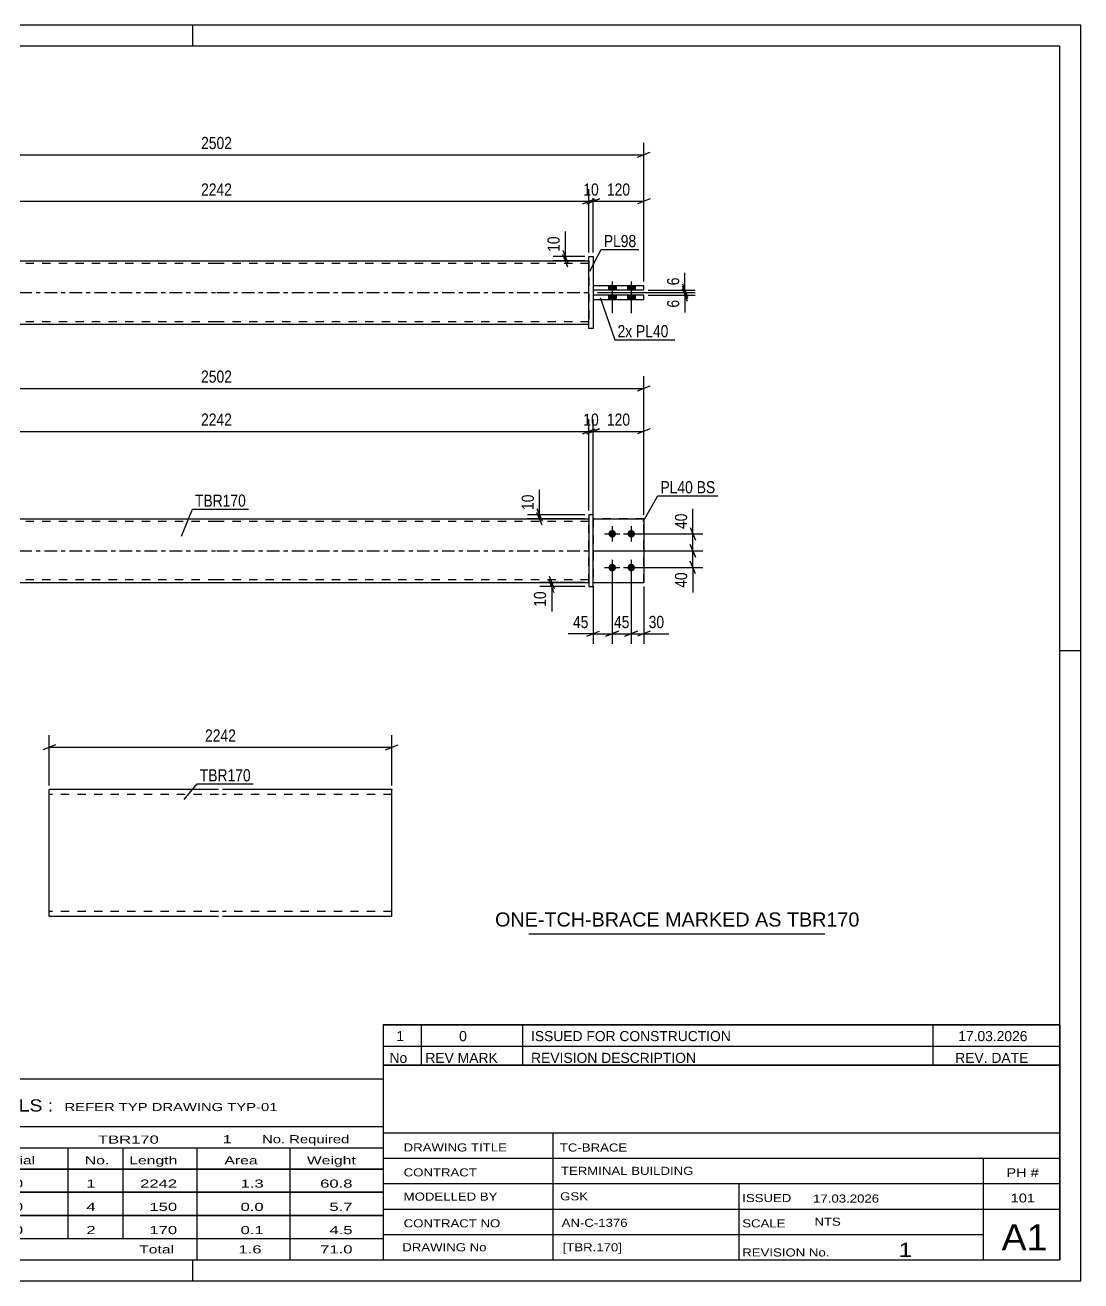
# Model space of a CAD drawing. Header units: millimetres. Extents: x 0 to 420, y 0 to 297.
# Drawn here: x 170.4 to 420, y 0 to 297 of the extents above; entities that cross this region are included whole.
import ezdxf

# ---------------------------------------------------------------- set-up
doc = ezdxf.new("R2010")
doc.units = ezdxf.units.MM
doc.linetypes.add('DXK_LINE_DOT2', pattern=[3.9198, 1.9599, -1.9599])
doc.linetypes.add('DXK_LINE_DOT3', pattern=[5.9187, 2.979, -0.9799, 0.9799, -0.9799])
doc.styles.add('Arial', font='ARIAL.TTF', dxfattribs={"height": 0.2})
doc.styles.add('Arial Narrow', font='ARIALN.TTF', dxfattribs={"height": 0.2})

# ---------------------------------------------------------------- blocks, each defined once
blk = doc.blocks.new('Unknown-581590547-1127')
at = {"color": 5, "linetype": 'Continuous'}
for p, q in [((420, 297), (0, 297)), ((210, 292), (210, 297)), ((420, 0), (420, 297)), ((415, 292), (5, 292)), ((415, 5), (415, 292)), ((420, 149), (415, 149)), ((5, 5), (415, 5)), ((210, 0), (210, 5)), ((0, 0), (420, 0))]:
    blk.add_line(p, q, dxfattribs=at)
blk = doc.blocks.new('Part-581590547-1367 - 1364')
at = {"color": 2, "linetype": 'Continuous'}
for p, q in [((303.69, 181.2), (303.69, 164.2)), ((304.69, 181.2), (303.69, 181.2)), ((304.69, 164.2), (304.69, 181.2)), ((303.69, 164.2), (304.69, 164.2))]:
    blk.add_line(p, q, dxfattribs=at)
blk = doc.blocks.new('Bolt-581590547-1379 - 1364')
at = {"linetype": 'Continuous'}
for points in [[(309.19, 177.6, -1), (309.19, 175.8, -1)], [(313.69, 177.6, -1), (313.69, 175.8, -1)], [(309.19, 169.6, -1), (309.19, 167.8, -1)], [(313.69, 169.6, -1), (313.69, 167.8, -1)]]:
    blk.add_hatch(color=1, dxfattribs=at).paths.add_polyline_path(points)
at = {"color": 1, "linetype": 'Continuous'}
for p, q in [((309.19, 178.5), (309.19, 174.9)), ((313.69, 178.5), (313.69, 174.9)), ((307.39, 176.7), (310.99, 176.7)), ((311.89, 176.7), (315.49, 176.7)), ((309.19, 170.5), (309.19, 166.9)), ((313.69, 170.5), (313.69, 166.9)), ((307.39, 168.7), (310.99, 168.7)), ((311.89, 168.7), (315.49, 168.7))]:
    blk.add_line(p, q, dxfattribs=at)
blk = doc.blocks.new('Part-581590547-1440 - 1364')
at = {"linetype": 'Continuous'}
blk.add_hatch(color=2, dxfattribs=at).paths.add_polyline_path([(157.59, 180.2), (156.79, 181.6), (158.39, 181.6)])
at = {"color": 2, "linetype": 'Continuous'}
for p, q in [((157.59, 180.2), (156.79, 181.6)), ((156.79, 181.6), (158.39, 181.6)), ((158.39, 181.6), (157.59, 180.2)), ((127.59, 180.2), (215.59, 180.2)), ((215.69, 180.2), (303.69, 180.2)), ((127.59, 165.2), (215.59, 165.2)), ((215.69, 165.2), (303.69, 165.2))]:
    blk.add_line(p, q, dxfattribs=at)
at = {"color": 7, "linetype": 'DXK_LINE_DOT2'}
for p, q in [((127.59, 165.2), (127.59, 180.2)), ((215.59, 179.6), (127.59, 179.6)), ((303.69, 179.6), (215.69, 179.6)), ((303.69, 165.2), (303.69, 180.2)), ((215.59, 165.8), (127.59, 165.8)), ((303.69, 165.8), (215.69, 165.8))]:
    blk.add_line(p, q, dxfattribs=at)
at = {"color": 7, "linetype": 'DXK_LINE_DOT3'}
for p, q in [((127.59, 172.7), (215.59, 172.7)), ((215.69, 172.7), (303.69, 172.7))]:
    blk.add_line(p, q, dxfattribs=at)
at = {"color": 2, "linetype": 'Continuous'}
blk.add_circle((157.59, 181.1), 1, dxfattribs=at)
blk = doc.blocks.new('Part-581590547-1445 - 1364')
at = {"color": 2, "linetype": 'Continuous'}
for p, q in [((304.69, 180.2), (316.69, 180.2)), ((316.69, 180.2), (316.69, 165.2)), ((304.69, 165.2), (316.69, 165.2))]:
    blk.add_line(p, q, dxfattribs=at)
at = {"color": 7, "linetype": 'DXK_LINE_DOT2'}
blk.add_line((304.69, 180.2), (304.69, 165.2), dxfattribs=at)
blk = doc.blocks.new('Part-581590547-1450 - 1364')
at = {"color": 7, "linetype": 'DXK_LINE_DOT2'}
for p, q in [((316.69, 180.2), (304.69, 180.2)), ((304.69, 180.2), (304.69, 165.2)), ((316.69, 165.2), (316.69, 180.2)), ((304.69, 165.2), (316.69, 165.2))]:
    blk.add_line(p, q, dxfattribs=at)
blk = doc.blocks.new('Part-581590547-1778 - 1767')
at = {"color": 7, "linetype": 'DXK_LINE_DOT2'}
blk.add_line((304.69, 233.14), (304.69, 232.14), dxfattribs=at)
at = {"color": 2, "linetype": 'Continuous'}
for p, q in [((316.69, 233.14), (304.69, 233.14)), ((304.69, 232.14), (316.69, 232.14)), ((316.69, 232.14), (316.69, 233.14))]:
    blk.add_line(p, q, dxfattribs=at)
blk = doc.blocks.new('Part-581590547-1773 - 1767')
at = {"linetype": 'Continuous'}
blk.add_hatch(color=2, dxfattribs=at).paths.add_polyline_path([(157.59, 233.74), (156.79, 235.14), (158.39, 235.14)])
at = {"color": 2, "linetype": 'Continuous'}
for p, q in [((127.59, 241.24), (215.59, 241.24)), ((215.69, 241.24), (303.69, 241.24)), ((157.59, 233.74), (156.79, 235.14)), ((156.79, 235.14), (158.39, 235.14)), ((158.39, 235.14), (157.59, 233.74)), ((127.59, 226.24), (215.59, 226.24)), ((215.69, 226.24), (303.69, 226.24))]:
    blk.add_line(p, q, dxfattribs=at)
at = {"color": 7, "linetype": 'DXK_LINE_DOT2'}
for p, q in [((127.59, 226.24), (127.59, 241.24)), ((215.59, 240.64), (127.59, 240.64)), ((303.69, 240.64), (215.69, 240.64)), ((303.69, 241.24), (303.69, 226.24)), ((215.59, 226.84), (127.59, 226.84)), ((303.69, 226.84), (215.69, 226.84))]:
    blk.add_line(p, q, dxfattribs=at)
at = {"color": 7, "linetype": 'DXK_LINE_DOT3'}
for p, q in [((127.59, 233.74), (215.59, 233.74)), ((215.69, 233.74), (303.69, 233.74))]:
    blk.add_line(p, q, dxfattribs=at)
at = {"color": 2, "linetype": 'Continuous'}
blk.add_circle((157.59, 234.64), 1, dxfattribs=at)
blk = doc.blocks.new('Part-581590547-1783 - 1767')
at = {"color": 7, "linetype": 'DXK_LINE_DOT2'}
blk.add_line((304.69, 235.34), (304.69, 234.34), dxfattribs=at)
at = {"color": 2, "linetype": 'Continuous'}
for p, q in [((316.69, 235.34), (304.69, 235.34)), ((316.69, 234.34), (316.69, 235.34)), ((316.69, 234.34), (304.69, 234.34))]:
    blk.add_line(p, q, dxfattribs=at)
blk = doc.blocks.new('Part-581590547-1788 - 1767')
at = {"color": 2, "linetype": 'Continuous'}
for p, q in [((303.69, 225.24), (303.69, 242.24)), ((303.69, 242.24), (304.69, 242.24)), ((304.69, 242.24), (304.69, 225.24)), ((304.69, 225.24), (303.69, 225.24))]:
    blk.add_line(p, q, dxfattribs=at)
blk = doc.blocks.new('Bolt-581590547-1800 - 1767')
at = {"linetype": 'Continuous'}
for points in [[(310.09, 235.34), (308.29, 235.34), (308.29, 234.34), (310.09, 234.34)], [(310.09, 235.34), (308.29, 235.34), (308.29, 234.34), (310.09, 234.34)], [(314.59, 235.34), (312.79, 235.34), (312.79, 234.34), (314.59, 234.34)], [(314.59, 235.34), (312.79, 235.34), (312.79, 234.34), (314.59, 234.34)], [(310.09, 233.14), (308.29, 233.14), (308.29, 232.14), (310.09, 232.14)], [(310.09, 233.14), (308.29, 233.14), (308.29, 232.14), (310.09, 232.14)], [(314.59, 233.14), (312.79, 233.14), (312.79, 232.14), (314.59, 232.14)], [(314.59, 233.14), (312.79, 233.14), (312.79, 232.14), (314.59, 232.14)]]:
    blk.add_hatch(color=1, dxfattribs=at).paths.add_polyline_path(points)
at = {"color": 1, "linetype": 'Continuous'}
for p, q in [((308.29, 235.34), (308.29, 234.34)), ((308.29, 235.34), (308.29, 234.34)), ((309.19, 236.34), (309.19, 228.84)), ((309.19, 236.34), (309.19, 228.84)), ((310.09, 235.34), (310.09, 234.34)), ((310.09, 235.34), (310.09, 234.34)), ((312.79, 235.34), (312.79, 234.34)), ((312.79, 235.34), (312.79, 234.34)), ((313.69, 236.34), (313.69, 228.84)), ((313.69, 236.34), (313.69, 228.84)), ((314.59, 235.34), (314.59, 234.34)), ((314.59, 235.34), (314.59, 234.34)), ((308.29, 233.14), (308.29, 232.14)), ((308.29, 233.14), (308.29, 232.14)), ((310.09, 233.14), (310.09, 232.14)), ((310.09, 233.14), (310.09, 232.14)), ((312.79, 233.14), (312.79, 232.14)), ((312.79, 233.14), (312.79, 232.14)), ((314.59, 233.14), (314.59, 232.14)), ((314.59, 233.14), (314.59, 232.14))]:
    blk.add_line(p, q, dxfattribs=at)
blk = doc.blocks.new('Part-581590547-2256 - 2248')
at = {"color": 2, "linetype": 'Continuous'}
for p, q in [((216.08, 116.2), (176.08, 116.2)), ((176.08, 86.39), (176.08, 116.2)), ((257.08, 116.2), (217.08, 116.2)), ((257.08, 116.2), (257.08, 116.02)), ((257.08, 86.2), (257.08, 116.02)), ((176.08, 86.2), (176.08, 86.39)), ((216.08, 86.2), (176.08, 86.2)), ((257.08, 86.2), (217.08, 86.2))]:
    blk.add_line(p, q, dxfattribs=at)
at = {"color": 7, "linetype": 'DXK_LINE_DOT2'}
for p, q in [((216.08, 115), (176.08, 115)), ((257.08, 115), (217.08, 115)), ((176.08, 87.4), (176.08, 87.5)), ((216.08, 87.4), (176.08, 87.4)), ((176.08, 86.2), (176.08, 86.2)), ((257.08, 87.4), (217.08, 87.4)), ((257.08, 87.5), (257.08, 87.69)), ((257.08, 87.4), (257.08, 87.5))]:
    blk.add_line(p, q, dxfattribs=at)
blk = doc.blocks.new('StraightDimension-581590547-1665 - 1364')
at = {"color": 7, "linetype": 'Continuous'}
for p, q in [((309.19, 167.7), (309.19, 150.65)), ((313.69, 167.7), (313.69, 150.65)), ((307.69, 152.45), (310.69, 153.65)), ((309.19, 153.05), (313.69, 153.05)), ((315.19, 153.65), (312.19, 152.45))]:
    blk.add_line(p, q, dxfattribs=at)
at = {"color": 0}
blk.add_wipeout([(313.86, 153.8), (313.86, 158), (309.01, 158), (309.01, 153.8)], dxfattribs=at)
at = {"color": 3, "style": 'Arial Narrow'}
blk.add_text('45', height=2.863, dxfattribs=at).set_placement((309.61, 154.4))
blk = doc.blocks.new('StraightDimension-581590547-1505 - 1364')
at = {"color": 7, "linetype": 'Continuous'}
for p, q in [((303.69, 182.2), (303.69, 203.77)), ((304.69, 181.2), (304.69, 203.77)), ((302.19, 200.32), (305.19, 201.52)), ((306.19, 201.52), (303.19, 200.32)), ((303.69, 200.92), (304.69, 200.92))]:
    blk.add_line(p, q, dxfattribs=at)
at = {"color": 0}
blk.add_wipeout([(306.61, 201.67), (306.61, 205.87), (301.76, 205.87), (301.76, 201.67)], dxfattribs=at)
at = {"color": 3, "style": 'Arial Narrow'}
blk.add_text('10', height=2.863, dxfattribs=at).set_placement((302.36, 202.27))
blk = doc.blocks.new('StraightDimension-581590547-1703 - 1364')
at = {"color": 7, "linetype": 'Continuous'}
for p, q in [((314.69, 176.7), (330.65, 176.7)), ((327.65, 178.2), (328.85, 175.2)), ((328.25, 172.7), (328.25, 176.7)), ((304.69, 172.7), (330.65, 172.7)), ((328.85, 171.2), (327.65, 174.2))]:
    blk.add_line(p, q, dxfattribs=at)
at = {"color": 0}
blk.add_wipeout([(327.5, 182.08), (323.3, 182.08), (323.3, 177.22), (327.5, 177.22)], dxfattribs=at)
at = {"color": 7, "linetype": 'Continuous'}
blk.add_line((328.25, 176.7), (328.25, 182.6), dxfattribs=at)
blk.add_line((328.25, 176.7), (328.25, 182.6), dxfattribs=at)
at = {"color": 3, "style": 'Arial Narrow'}
blk.add_text('40', height=2.863, rotation=90.0002, dxfattribs=at).set_placement((326.9, 177.82))
blk = doc.blocks.new('StraightDimension-581590547-1649 - 1364')
at = {"color": 7, "linetype": 'Continuous'}
for p, q in [((309.19, 167.7), (309.19, 150.65)), ((304.69, 164.2), (304.69, 150.65)), ((303.19, 152.45), (306.19, 153.65)), ((304.69, 153.05), (309.19, 153.05)), ((310.69, 153.65), (307.69, 152.45))]:
    blk.add_line(p, q, dxfattribs=at)
at = {"color": 0}
blk.add_wipeout([(304.16, 153.8), (304.16, 158), (299.31, 158), (299.31, 153.8)], dxfattribs=at)
at = {"color": 7, "linetype": 'Continuous'}
blk.add_line((304.69, 153.05), (298.78, 153.05), dxfattribs=at)
blk.add_line((304.69, 153.05), (298.78, 153.05), dxfattribs=at)
at = {"color": 3, "style": 'Arial Narrow'}
blk.add_text('45', height=2.863, dxfattribs=at).set_placement((299.91, 154.4))
blk = doc.blocks.new('StraightDimension-581590547-1730 - 1364')
at = {"color": 7, "linetype": 'Continuous'}
for p, q in [((302.69, 181.2), (289.15, 181.2)), ((291.4, 182.7), (292.6, 179.7)), ((292.6, 178.7), (291.4, 181.7)), ((292, 180.2), (292, 181.2)), ((302.69, 180.2), (289.15, 180.2))]:
    blk.add_line(p, q, dxfattribs=at)
at = {"color": 0}
blk.add_wipeout([(291.25, 186.58), (287.05, 186.58), (287.05, 181.72), (291.25, 181.72)], dxfattribs=at)
at = {"color": 7, "linetype": 'Continuous'}
blk.add_line((292, 181.2), (292, 187.1), dxfattribs=at)
blk.add_line((292, 181.2), (292, 187.1), dxfattribs=at)
at = {"color": 3, "style": 'Arial Narrow'}
blk.add_text('10', height=2.863, rotation=90.0002, dxfattribs=at).set_placement((290.65, 182.32))
blk = doc.blocks.new('StraightDimension-581590547-1496 - 1364')
at = {"color": 7, "linetype": 'Continuous'}
for p, q in [((127.59, 182.2), (127.59, 203.77)), ((303.69, 182.2), (303.69, 203.77)), ((129.09, 201.52), (126.09, 200.32)), ((127.59, 200.92), (303.69, 200.92)), ((302.19, 200.32), (305.19, 201.52))]:
    blk.add_line(p, q, dxfattribs=at)
at = {"color": 0}
blk.add_wipeout([(219.89, 201.67), (219.89, 205.87), (211.38, 205.87), (211.38, 201.67)], dxfattribs=at)
at = {"color": 3, "style": 'Arial Narrow'}
blk.add_text('2242', height=2.863, dxfattribs=at).set_placement((211.98, 202.27))
blk = doc.blocks.new('StraightDimension-581590547-1523 - 1364')
at = {"color": 7, "linetype": 'Continuous'}
for p, q in [((304.69, 181.2), (304.69, 203.77)), ((316.69, 181.2), (316.69, 203.77)), ((303.19, 200.32), (306.19, 201.52)), ((304.69, 200.92), (316.69, 200.92)), ((318.19, 201.52), (315.19, 200.32))]:
    blk.add_line(p, q, dxfattribs=at)
at = {"color": 0}
blk.add_wipeout([(314.03, 201.67), (314.03, 205.87), (307.34, 205.87), (307.34, 201.67)], dxfattribs=at)
at = {"color": 3, "style": 'Arial Narrow'}
blk.add_text('120', height=2.863, dxfattribs=at).set_placement((307.94, 202.27))
blk = doc.blocks.new('StraightDimension-581590547-1546 - 1364')
at = {"color": 7, "linetype": 'Continuous'}
for p, q in [((114.59, 181.2), (114.59, 213.94)), ((316.69, 181.2), (316.69, 213.94)), ((116.09, 211.69), (113.09, 210.49)), ((114.59, 211.09), (316.69, 211.09)), ((315.19, 210.49), (318.19, 211.69))]:
    blk.add_line(p, q, dxfattribs=at)
at = {"color": 0}
blk.add_wipeout([(219.89, 211.84), (219.89, 216.04), (211.38, 216.04), (211.38, 211.84)], dxfattribs=at)
at = {"color": 3, "style": 'Arial Narrow'}
blk.add_text('2502', height=2.863, dxfattribs=at).set_placement((211.98, 212.44))
blk = doc.blocks.new('StraightDimension-581590547-1640 - 1364')
at = {"color": 7, "linetype": 'Continuous'}
for p, q in [((294.29, 166.7), (295.49, 163.7)), ((302.69, 165.2), (292.04, 165.2)), ((302.69, 164.2), (292.04, 164.2)), ((295.49, 162.7), (294.29, 165.7)), ((294.89, 164.2), (294.89, 165.2))]:
    blk.add_line(p, q, dxfattribs=at)
at = {"color": 0}
blk.add_wipeout([(294.14, 163.67), (289.94, 163.67), (289.94, 158.82), (294.14, 158.82)], dxfattribs=at)
at = {"color": 7, "linetype": 'Continuous'}
blk.add_line((294.89, 164.2), (294.89, 158.29), dxfattribs=at)
blk.add_line((294.89, 164.2), (294.89, 158.29), dxfattribs=at)
at = {"color": 3, "style": 'Arial Narrow'}
blk.add_text('10', height=2.863, rotation=90.0002, dxfattribs=at).set_placement((293.54, 159.42))
blk = doc.blocks.new('StraightDimension-581590547-1675 - 1364')
at = {"color": 7, "linetype": 'Continuous'}
for p, q in [((313.69, 167.7), (313.69, 150.65)), ((316.69, 164.2), (316.69, 150.65)), ((312.19, 152.45), (315.19, 153.65)), ((313.69, 153.05), (316.69, 153.05)), ((318.19, 153.65), (315.19, 152.45))]:
    blk.add_line(p, q, dxfattribs=at)
at = {"color": 0}
blk.add_wipeout([(322.07, 153.8), (322.07, 158), (317.21, 158), (317.21, 153.8)], dxfattribs=at)
at = {"color": 7, "linetype": 'Continuous'}
blk.add_line((316.69, 153.05), (322.59, 153.05), dxfattribs=at)
blk.add_line((316.69, 153.05), (322.59, 153.05), dxfattribs=at)
at = {"color": 3, "style": 'Arial Narrow'}
blk.add_text('30', height=2.863, dxfattribs=at).set_placement((317.81, 154.4))
blk = doc.blocks.new('StraightDimension-581590547-1716 - 1364')
at = {"color": 7, "linetype": 'Continuous'}
for p, q in [((304.69, 172.7), (330.65, 172.7)), ((327.65, 174.2), (328.85, 171.2)), ((328.25, 168.7), (328.25, 172.7)), ((328.85, 167.2), (327.65, 170.2)), ((314.69, 168.7), (330.65, 168.7))]:
    blk.add_line(p, q, dxfattribs=at)
at = {"color": 0}
blk.add_wipeout([(327.5, 168.17), (323.3, 168.17), (323.3, 163.32), (327.5, 163.32)], dxfattribs=at)
at = {"color": 7, "linetype": 'Continuous'}
blk.add_line((328.25, 168.7), (328.25, 162.79), dxfattribs=at)
blk.add_line((328.25, 168.7), (328.25, 162.79), dxfattribs=at)
at = {"color": 3, "style": 'Arial Narrow'}
blk.add_text('40', height=2.863, rotation=90.0002, dxfattribs=at).set_placement((326.9, 163.92))
blk = doc.blocks.new('StraightDimension-581590547-1890 - 1767')
at = {"color": 7, "linetype": 'Continuous'}
for p, q in [((303.19, 254.74), (306.19, 255.94)), ((304.69, 243.25), (304.69, 258.19)), ((318.19, 255.94), (315.19, 254.74)), ((316.69, 236.34), (316.69, 258.19)), ((304.69, 255.34), (316.69, 255.34))]:
    blk.add_line(p, q, dxfattribs=at)
at = {"color": 0}
blk.add_wipeout([(314.03, 256.09), (314.03, 260.29), (307.34, 260.29), (307.34, 256.09)], dxfattribs=at)
at = {"color": 3, "style": 'Arial Narrow'}
blk.add_text('120', height=2.863, dxfattribs=at).set_placement((307.94, 256.69))
blk = doc.blocks.new('StraightDimension-581590547-1805 - 1767')
at = {"color": 7, "linetype": 'Continuous'}
for p, q in [((297.51, 243.75), (298.71, 240.75)), ((302.69, 242.25), (295.26, 242.25)), ((302.69, 241.24), (295.26, 241.24)), ((298.71, 239.74), (297.51, 242.74)), ((298.11, 241.24), (298.11, 242.25))]:
    blk.add_line(p, q, dxfattribs=at)
at = {"color": 0}
blk.add_wipeout([(297.36, 247.63), (293.16, 247.63), (293.16, 242.77), (297.36, 242.77)], dxfattribs=at)
at = {"color": 7, "linetype": 'Continuous'}
blk.add_line((298.11, 242.25), (298.11, 248.15), dxfattribs=at)
blk.add_line((298.11, 242.25), (298.11, 248.15), dxfattribs=at)
at = {"color": 3, "style": 'Arial Narrow'}
blk.add_text('10', height=2.863, rotation=90.0002, dxfattribs=at).set_placement((296.76, 243.37))
blk = doc.blocks.new('StraightDimension-581590547-1816 - 1767')
at = {"color": 7, "linetype": 'Continuous'}
for p, q in [((325.78, 235.84), (326.98, 232.84)), ((326.98, 232.24), (325.78, 235.24)), ((305.69, 233.74), (328.78, 233.74)), ((317.69, 234.34), (328.78, 234.34)), ((326.38, 233.74), (326.38, 234.34))]:
    blk.add_line(p, q, dxfattribs=at)
at = {"color": 0}
blk.add_wipeout([(325.63, 237.9), (321.43, 237.9), (321.43, 234.87), (325.63, 234.87)], dxfattribs=at)
at = {"color": 7, "linetype": 'Continuous'}
blk.add_line((326.38, 234.34), (326.38, 238.42), dxfattribs=at)
blk.add_line((326.38, 234.34), (326.38, 238.42), dxfattribs=at)
at = {"color": 3, "style": 'Arial Narrow'}
blk.add_text('6', height=2.86, rotation=90.0002, dxfattribs=at).set_placement((325.03, 235.47))
blk = doc.blocks.new('StraightDimension-581590547-1825 - 1767')
at = {"color": 7, "linetype": 'Continuous'}
for p, q in [((325.78, 235.24), (326.98, 232.24)), ((326.98, 231.64), (325.78, 234.64)), ((305.69, 233.74), (328.78, 233.74)), ((317.69, 233.14), (328.78, 233.14)), ((326.38, 233.14), (326.38, 233.74))]:
    blk.add_line(p, q, dxfattribs=at)
at = {"color": 0}
blk.add_wipeout([(325.63, 232.62), (321.43, 232.62), (321.43, 229.59), (325.63, 229.59)], dxfattribs=at)
at = {"color": 7, "linetype": 'Continuous'}
blk.add_line((326.38, 233.14), (326.38, 229.07), dxfattribs=at)
blk.add_line((326.38, 233.14), (326.38, 229.07), dxfattribs=at)
at = {"color": 3, "style": 'Arial Narrow'}
blk.add_text('6', height=2.86, rotation=90.0002, dxfattribs=at).set_placement((325.03, 230.19))
blk = doc.blocks.new('StraightDimension-581590547-1900 - 1767')
at = {"color": 7, "linetype": 'Continuous'}
for p, q in [((302.19, 254.74), (305.19, 255.94)), ((306.19, 255.94), (303.19, 254.74)), ((303.69, 243.25), (303.69, 258.19)), ((304.69, 243.25), (304.69, 258.19)), ((303.69, 255.34), (304.69, 255.34))]:
    blk.add_line(p, q, dxfattribs=at)
at = {"color": 0}
blk.add_wipeout([(306.61, 256.09), (306.61, 260.29), (301.76, 260.29), (301.76, 256.09)], dxfattribs=at)
at = {"color": 3, "style": 'Arial Narrow'}
blk.add_text('10', height=2.863, dxfattribs=at).set_placement((302.36, 256.69))
blk = doc.blocks.new('StraightDimension-581590547-1910 - 1767')
at = {"color": 7, "linetype": 'Continuous'}
for p, q in [((129.09, 255.94), (126.09, 254.74)), ((127.59, 243.24), (127.59, 258.19)), ((302.19, 254.74), (305.19, 255.94)), ((303.69, 243.24), (303.69, 258.19)), ((127.59, 255.34), (303.69, 255.34))]:
    blk.add_line(p, q, dxfattribs=at)
at = {"color": 0}
blk.add_wipeout([(219.89, 256.09), (219.89, 260.29), (211.38, 260.29), (211.38, 256.09)], dxfattribs=at)
at = {"color": 3, "style": 'Arial Narrow'}
blk.add_text('2242', height=2.863, dxfattribs=at).set_placement((211.98, 256.69))
blk = doc.blocks.new('StraightDimension-581590547-1941 - 1767')
at = {"color": 7, "linetype": 'Continuous'}
for p, q in [((114.59, 236.34), (114.59, 269.19)), ((316.69, 236.34), (316.69, 269.19)), ((116.09, 266.94), (113.09, 265.74)), ((114.59, 266.34), (316.69, 266.34)), ((315.19, 265.74), (318.19, 266.94))]:
    blk.add_line(p, q, dxfattribs=at)
at = {"color": 0}
blk.add_wipeout([(219.89, 267.09), (219.89, 271.29), (211.38, 271.29), (211.38, 267.09)], dxfattribs=at)
at = {"color": 3, "style": 'Arial Narrow'}
blk.add_text('2502', height=2.863, dxfattribs=at).set_placement((211.98, 267.69))
blk = doc.blocks.new('StraightDimension-581590547-2261 - 2248')
at = {"color": 7, "linetype": 'Continuous'}
for p, q in [((176.08, 117.2), (176.08, 129.05)), ((257.08, 117.2), (257.08, 129.05)), ((177.58, 126.8), (174.58, 125.6)), ((176.08, 126.2), (257.08, 126.2)), ((255.58, 125.6), (258.58, 126.8))]:
    blk.add_line(p, q, dxfattribs=at)
at = {"color": 0}
blk.add_wipeout([(220.84, 126.95), (220.84, 131.15), (212.32, 131.15), (212.32, 126.95)], dxfattribs=at)
at = {"color": 3, "style": 'Arial Narrow'}
blk.add_text('2242', height=2.863, dxfattribs=at).set_placement((212.92, 127.55))
blk = doc.blocks.new('Unknown-581590547-2878')
at = {"color": 7, "linetype": 'Continuous'}
for p, q in [((255, 51.05), (255, 5)), ((255, 51.05), (415, 51.05)), ((415, 51), (415, 5)), ((255, 35), (415, 35)), ((295.14, 35), (295.14, 5)), ((255, 29), (415, 29)), ((397, 5.05), (397, 29.05)), ((255, 23), (415, 23)), ((339.14, 23), (339.14, 5)), ((255, 17), (415, 17)), ((255, 11), (397, 11)), ((255, 5), (415, 5))]:
    blk.add_line(p, q, dxfattribs=at)
at = {"color": 7, "style": 'Arial Narrow'}
for s, height, width, p in [('DRAWING TITLE', 1.9089, 1.425378, (259.88, 30.61)), ('TC-BRACE', 1.909, 1.425378, (296.81, 30.59)), ('TERMINAL BUILDING', 1.9089, 1.425378, (297.06, 25.07)), ('CONTRACT', 1.909, 1.425378, (259.88, 24.71)), ('MODELLED BY', 1.9089, 1.425378, (259.88, 18.98)), ('GSK', 1.909, 1.425378, (296.88, 19.04)), ('ISSUED', 1.909, 1.425378, (339.94, 18.64)), ('17.03.2026', 1.909, 1.425378, (356.69, 18.52)), ('CONTRACT NO', 1.9089, 1.425378, (259.88, 12.66)), ('AN-C-1376', 1.909, 1.425378, (297.23, 12.78)), ('SCALE', 1.909, 1.425378, (339.94, 12.65)), ('A1', 6.204, 1.25, (401.24, 7.2)), ('DRAWING No', 1.909, 1.425378, (259.56, 7)), ('[TBR.170]', 1.909, 1.425378, (297.46, 6.99)), ('1', 3.34, 1.5, (376.91, 5.68)), ('REVISION No.', 1.9089, 1.425378, (339.94, 5.77))]:
    blk.add_text(s, height=height, dxfattribs=dict(at, width=width)).set_placement(p)
at = {"color": 7, "linetype": 'Continuous', "style": 'Arial Narrow'}
for s, height, width, p in [('PH #', 2.1, 1.42538, (402.4, 24.55)), ('101', 2.1, 1.42538, (403.41, 18.55)), ('NTS', 1.909, 1.425378, (357, 13.05))]:
    blk.add_text(s, height=height, dxfattribs=dict(at, width=width)).set_placement(p)
blk = doc.blocks.new('Unknown-581590547-2879')
at = {"color": 7, "linetype": 'Continuous'}
for p, q in [((255, 60.55), (415, 60.55)), ((415, 60.55), (255, 60.55)), ((255, 60.55), (255, 55.55)), ((264, 60.55), (264, 55.55)), ((288, 60.55), (288, 55.55)), ((385, 60.55), (385, 55.55)), ((415, 60.55), (415, 55.55)), ((255, 55.55), (415, 55.55)), ((255, 55.55), (255, 51.05)), ((255, 55.55), (415, 55.55)), ((264, 55.55), (264, 51.05)), ((288, 55.55), (288, 51.05)), ((385, 55.55), (385, 51.05)), ((415, 55.55), (415, 51.05)), ((415, 51.05), (255, 51.05))]:
    blk.add_line(p, q, dxfattribs=at)
at = {"color": 7, "linetype": 'Continuous', "style": 'Arial Narrow'}
for s, height, width, p in [('1', 2.39, 1.196471, (258.16, 56.7)), ('0', 2.39, 1.196471, (273, 56.7)), ('ISSUED FOR CONSTRUCTION', 2.3861, 1.196471, (290, 56.7)), ('17.03.2026', 2.386, 1.196471, (391, 56.7)), ('No', 2.386, 1.2, (256.54, 51.55)), ('REV MARK', 2.386, 1.2, (265, 51.55)), ('REVISION DESCRIPTION', 2.3861, 1.2, (290, 51.55)), ('REV. DATE', 2.386, 1.2, (390.28, 51.55))]:
    blk.add_text(s, height=height, dxfattribs=dict(at, width=width)).set_placement(p)
blk = doc.blocks.new('Unknown-581590547-2880')
at = {"color": 7, "linetype": 'Continuous'}
for p, q in [((95, 47.75), (255, 47.75)), ((95, 36.5), (95, 47.75)), ((255, 47.75), (255, 36.5)), ((95, 36.5), (255, 36.5)), ((95, 36.5), (95, 31.5)), ((255, 36.5), (255, 31.5)), ((95, 31.5), (255, 31.5)), ((95, 31.5), (95, 26.5)), ((119, 31.5), (119, 26.5)), ((154.5, 31.5), (154.5, 26.5)), ((180.5, 31.5), (180.5, 26.5)), ((193.5, 31.5), (193.5, 26.5)), ((211, 31.5), (211, 26.5)), ((233, 31.5), (233, 26.5)), ((255, 31.5), (255, 26.5)), ((95, 26.5), (255, 26.5)), ((95, 26.45), (95, 21.05)), ((95, 26.45), (255, 26.45)), ((119, 26.5), (119, 21)), ((154.5, 26.5), (154.5, 21)), ((180.5, 26.5), (180.5, 21)), ((193.5, 26.5), (193.5, 21)), ((211, 26.5), (211, 21)), ((233, 26.5), (233, 21)), ((255, 26.45), (255, 21.05)), ((95, 21.05), (255, 21.05)), ((95, 20.95), (95, 15.55)), ((95, 20.95), (255, 20.95)), ((119, 21), (119, 15.5)), ((154.5, 21), (154.5, 15.5)), ((180.5, 21), (180.5, 15.5)), ((193.5, 21), (193.5, 15.5)), ((211, 21), (211, 15.5)), ((233, 21), (233, 15.5)), ((255, 20.95), (255, 15.55)), ((95, 15.55), (255, 15.55)), ((95, 15.45), (95, 10.05)), ((95, 15.45), (255, 15.45)), ((119, 15.5), (119, 10)), ((154.5, 15.5), (154.5, 10)), ((180.5, 15.5), (180.5, 10)), ((193.5, 15.5), (193.5, 10)), ((211, 15.5), (211, 10)), ((233, 15.5), (233, 10)), ((255, 15.45), (255, 10.05)), ((95, 10.05), (255, 10.05)), ((95, 10), (255, 10)), ((95, 10), (95, 5)), ((211, 10), (211, 5)), ((233, 10), (233, 5)), ((255, 10), (255, 5)), ((95, 5), (255, 5))]:
    blk.add_line(p, q, dxfattribs=at)
at = {"color": 7, "style": 'Arial Narrow'}
for s, height, width, p in [('GENERAL NOTES & WELD DETAILS :', 2.8633, 1.4, (96.15, 40.06)), ('REFER TYP DRAWING TYP-01', 1.9089, 1.6, (179.7, 40.16)), ("MATERIAL LIST FOR ASSEMBLY MK'D", 1.9089, 1.6, (96.15, 32.56)), ('TBR170', 1.909, 1.794707, (187.59, 32.47)), ('1', 1.91, 1.794707, (217.08, 32.56)), ('No. Required', 1.9089, 1.6, (226.41, 32.56)), ('Mark', 1.909, 1.7, (96.34, 27.5)), ('Profile', 1.909, 1.7, (129.41, 27.5)), ('Material', 1.909, 1.7, (159.54, 27.56)), ('No.', 1.909, 1.7, (184.5, 27.56)), ('Length', 1.909, 1.7, (195, 27.56)), ('Area', 1.909, 1.7, (217.5, 27.56)), ('Weight', 1.909, 1.7, (237, 27.56))]:
    blk.add_text(s, height=height, dxfattribs=dict(at, width=width)).set_placement(p)
at = {"color": 7, "linetype": 'Continuous', "style": 'Arial Narrow'}
for s, height, width, p in [('TBR170', 1.909, 1.794707, (96.5, 22.06)), ('SHS150*6', 1.909, 1.794707, (121, 22.06)), ('E350', 1.909, 1.794707, (160.74, 22.06)), ('1', 1.91, 1.794707, (184.86, 22.06)), ('2242', 1.909, 1.794707, (197.58, 22.06)), ('1.3', 1.909, 1.794707, (221.32, 22.06)), ('60.8', 1.909, 1.794707, (240.14, 22.06)), ('PL40', 1.909, 1.794707, (96.5, 16.56)), ('PL10*120', 1.909, 1.794707, (121, 16.56)), ('E350', 1.909, 1.794707, (160.74, 16.56)), ('4', 1.91, 1.794707, (184.86, 16.56)), ('150', 1.909, 1.794707, (199.77, 16.56)), ('0.0', 1.909, 1.794707, (221.32, 16.56)), ('5.7', 1.909, 1.794707, (242.33, 16.56)), ('PL98', 1.909, 1.794707, (96.5, 11.06)), ('PL10*170', 1.909, 1.794707, (121, 11.06)), ('E350', 1.909, 1.794707, (160.74, 11.06)), ('2', 1.91, 1.794707, (184.86, 11.06)), ('170', 1.909, 1.794707, (199.77, 11.06)), ('0.1', 1.909, 1.794707, (221.32, 11.06)), ('4.5', 1.909, 1.794707, (242.33, 11.06)), ('Total', 1.909, 1.7, (197.33, 6.5)), ('1.6', 1.909, 1.794707, (220.83, 6.5)), ('71.0', 1.909, 1.794707, (240.14, 6.5))]:
    blk.add_text(s, height=height, dxfattribs=dict(at, width=width)).set_placement(p)
blk = doc.blocks.new('Unknown-581590547-2881')
at = {"color": 7, "linetype": 'Continuous'}
blk.add_line((289.5, 82.05), (359.5, 82.05), dxfattribs=at)
at = {"color": 7, "style": 'Arial'}
blk.add_text('ONE-TCH-BRACE MARKED AS TBR170', height=3.3428, dxfattribs=at).set_placement((281.49, 83.8))
blk = doc.blocks.new('Mark-581590547-1436 - 1364')
at = {"color": 0}
blk.add_wipeout([(222.59, 183.11), (222.59, 186.11), (210.53, 186.11), (210.53, 183.11)], dxfattribs=at)
blk.add_wipeout([(222.59, 183.11), (222.59, 186.11), (210.53, 186.11), (210.53, 183.11)], dxfattribs=at)
at = {"color": 30, "linetype": 'Continuous'}
for p, q in [((207.33, 176.17), (209.93, 182.51)), ((209.93, 182.51), (223.19, 182.51))]:
    blk.add_line(p, q, dxfattribs=at)
at = {"color": 3, "style": 'Arial Narrow'}
blk.add_text('TBR170', height=2.863, dxfattribs=at).set_placement((210.53, 183.11))
blk = doc.blocks.new('MarkSet-581590547-1752 - 1364')
at = {"color": 0}
blk.add_wipeout([(328.27, 186.28), (328.27, 189.28), (320.59, 189.28), (320.59, 186.28)], dxfattribs=at)
blk.add_wipeout([(328.27, 186.28), (328.27, 189.28), (320.59, 189.28), (320.59, 186.28)], dxfattribs=at)
at = {"color": 30, "linetype": 'Continuous'}
blk.add_line((316.49, 179.62), (319.99, 185.68), dxfattribs=at)
at = {"color": 0}
blk.add_wipeout([(333.55, 186.28), (333.55, 189.28), (329.17, 189.28), (329.17, 186.28)], dxfattribs=at)
blk.add_wipeout([(333.55, 186.28), (333.55, 189.28), (329.17, 189.28), (329.17, 186.28)], dxfattribs=at)
at = {"color": 30, "linetype": 'Continuous'}
blk.add_line((319.99, 185.68), (334.15, 185.68), dxfattribs=at)
at = {"color": 3, "style": 'Arial Narrow'}
for s, p in [('PL40', (320.59, 186.28)), ('BS', (329.17, 186.28))]:
    blk.add_text(s, height=2.863, dxfattribs=at).set_placement(p)
blk = doc.blocks.new('Mark-581590547-1784 - 1767')
at = {"color": 0}
blk.add_wipeout([(314.88, 244.5), (314.88, 247.5), (307.2, 247.5), (307.2, 244.5)], dxfattribs=at)
blk.add_wipeout([(314.88, 244.5), (314.88, 247.5), (307.2, 247.5), (307.2, 244.5)], dxfattribs=at)
at = {"color": 30, "linetype": 'Continuous'}
for p, q in [((303.92, 238.82), (306.6, 243.9)), ((306.6, 243.9), (315.48, 243.9))]:
    blk.add_line(p, q, dxfattribs=at)
at = {"color": 3, "style": 'Arial Narrow'}
blk.add_text('PL98', height=2.863, dxfattribs=at).set_placement((307.2, 244.5))
blk = doc.blocks.new('MarkSet-581590547-1973 - 1767')
at = {"color": 0}
blk.add_wipeout([(313.91, 223.18), (313.91, 226.18), (310.44, 226.18), (310.44, 223.18)], dxfattribs=at)
blk.add_wipeout([(313.91, 223.18), (313.91, 226.18), (310.44, 226.18), (310.44, 223.18)], dxfattribs=at)
at = {"color": 30, "linetype": 'Continuous'}
blk.add_line((306.31, 232.6), (309.84, 222.58), dxfattribs=at)
at = {"color": 0}
blk.add_wipeout([(322.49, 223.18), (322.49, 226.18), (314.81, 226.18), (314.81, 223.18)], dxfattribs=at)
blk.add_wipeout([(322.49, 223.18), (322.49, 226.18), (314.81, 226.18), (314.81, 223.18)], dxfattribs=at)
at = {"color": 30, "linetype": 'Continuous'}
blk.add_line((309.84, 222.58), (323.99, 222.58), dxfattribs=at)
at = {"color": 3, "style": 'Arial Narrow'}
for s, p in [('2x', (310.44, 223.18)), ('PL40', (314.81, 223.18))]:
    blk.add_text(s, height=2.863, dxfattribs=at).set_placement(p)
blk = doc.blocks.new('Mark-581590547-2252 - 2248')
at = {"color": 0}
blk.add_wipeout([(223.73, 118.14), (223.73, 121.14), (211.67, 121.14), (211.67, 118.14)], dxfattribs=at)
blk.add_wipeout([(223.73, 118.14), (223.73, 121.14), (211.67, 121.14), (211.67, 118.14)], dxfattribs=at)
at = {"color": 30, "linetype": 'Continuous'}
for p, q in [((208, 113.84), (211.07, 117.54)), ((211.07, 117.54), (224.33, 117.54))]:
    blk.add_line(p, q, dxfattribs=at)
at = {"color": 3, "style": 'Arial Narrow'}
blk.add_text('TBR170', height=2.863, dxfattribs=at).set_placement((211.67, 118.14))

msp = doc.modelspace()

# ---------------------------------------------------------------- block references
for name in ['Unknown-581590547-1127', 'Part-581590547-1773 - 1767', 'Part-581590547-1788 - 1767', 'Part-581590547-1783 - 1767', 'Bolt-581590547-1800 - 1767', 'Part-581590547-1778 - 1767', 'Part-581590547-1440 - 1364', 'Part-581590547-1367 - 1364', 'Part-581590547-1445 - 1364', 'Part-581590547-1450 - 1364', 'Bolt-581590547-1379 - 1364', 'Part-581590547-2256 - 2248', 'Unknown-581590547-2881', 'Unknown-581590547-2879', 'Unknown-581590547-2878', 'Unknown-581590547-2880']:
    msp.add_blockref(name, (0, 0))

# ---------------------------------------------------------------- next in the draw order: block references
for name in ['StraightDimension-581590547-1890 - 1767', 'StraightDimension-581590547-1505 - 1364', 'StraightDimension-581590547-1665 - 1364', 'StraightDimension-581590547-2261 - 2248']:
    msp.add_blockref(name, (0, 0))

# ---------------------------------------------------------------- next in the draw order: block references
for name in ['StraightDimension-581590547-1805 - 1767', 'StraightDimension-581590547-1816 - 1767', 'StraightDimension-581590547-1730 - 1364', 'StraightDimension-581590547-1703 - 1364', 'StraightDimension-581590547-1649 - 1364', 'StraightDimension-581590547-1675 - 1364', 'Mark-581590547-2252 - 2248']:
    msp.add_blockref(name, (0, 0))

# ---------------------------------------------------------------- next in the draw order: block references
for name in ['StraightDimension-581590547-1900 - 1767', 'StraightDimension-581590547-1825 - 1767', 'StraightDimension-581590547-1496 - 1364', 'StraightDimension-581590547-1716 - 1364', 'StraightDimension-581590547-1640 - 1364']:
    msp.add_blockref(name, (0, 0))

# ---------------------------------------------------------------- next in the draw order: block references
for name in ['StraightDimension-581590547-1910 - 1767', 'MarkSet-581590547-1973 - 1767', 'StraightDimension-581590547-1523 - 1364']:
    msp.add_blockref(name, (0, 0))

# ---------------------------------------------------------------- next in the draw order: block references
for name in ['StraightDimension-581590547-1941 - 1767', 'StraightDimension-581590547-1546 - 1364']:
    msp.add_blockref(name, (0, 0))

# ---------------------------------------------------------------- next in the draw order: block references
for name in ['Mark-581590547-1784 - 1767', 'MarkSet-581590547-1752 - 1364', 'Mark-581590547-1436 - 1364']:
    msp.add_blockref(name, (0, 0))

doc.saveas('drawing.dxf')
